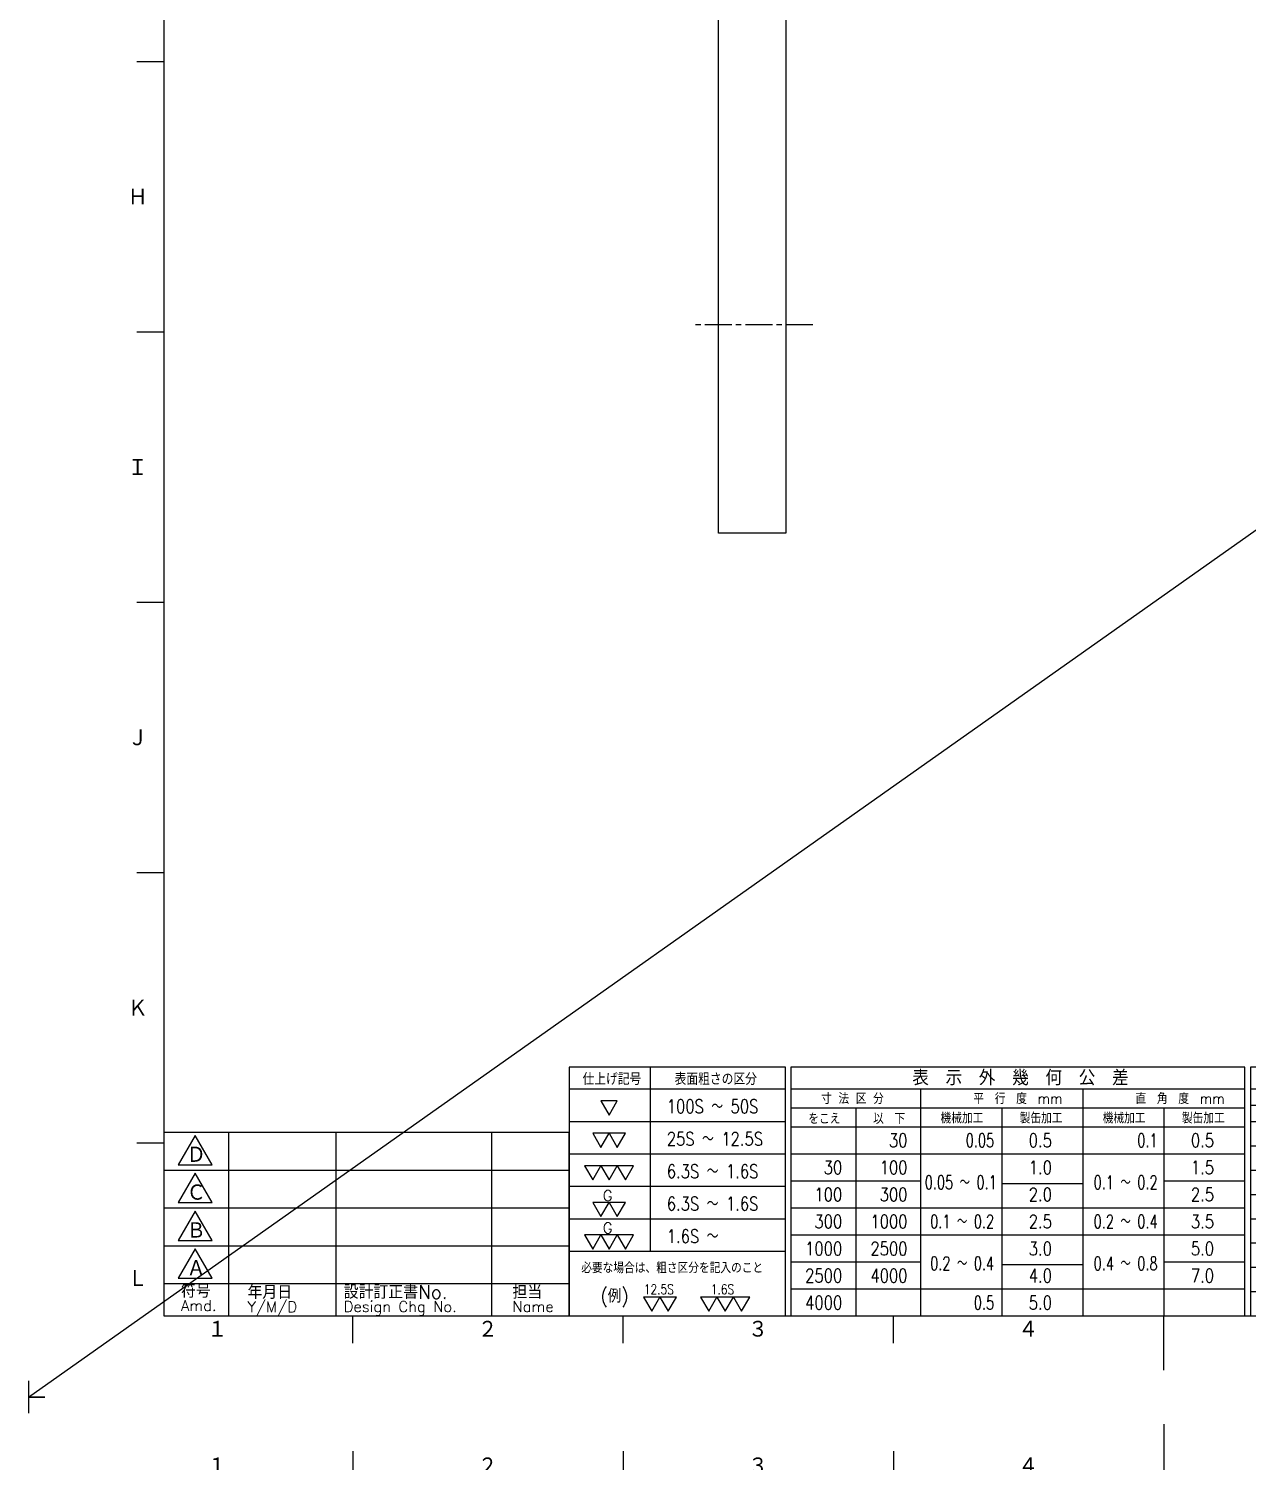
# Model space of a CAD drawing. Extents: x 0 to 1682, y 0 to 2376.
# Drawn here: x 0 to 451, y 1164 to 1694 of the extents above; entities that cross this region are included whole.
import ezdxf
from ezdxf.enums import TextEntityAlignment as Align

# ---------------------------------------------------------------- set-up
doc = ezdxf.new("R2010")
doc.units = 0
doc.header["$LTSCALE"] = 2
doc.header["$MEASUREMENT"] = 0
doc.linetypes.add('GEN7A', pattern=[7.5, 5, -0.75, 1, -0.75])
doc.layers.get('0').update_dxf_attribs({"linetype": 'CONTINUOUS'})
for name, color, linetype in [('2', 5, 'CONTINUOUS'), ('4', 3, 'CONTINUOUS'), ('6', 52, 'CONTINUOUS'), ('7A', 4, 'GEN7A'), ('8', 1, 'CONTINUOUS'), ('RAHM2', 1, 'CONTINUOUS')]:
    doc.layers.add(name, color=color, linetype=linetype)
doc.styles.add('DIMENSION', font='monotxt.shx', dxfattribs={"bigfont": 'bigfont.shx'})
doc.styles.get("Standard").update_dxf_attribs({"font": 'romans.shx', "width": 0.8, "bigfont": 'extfont.shx'})

# ---------------------------------------------------------------- blocks, each defined once
blk = doc.blocks.new('1A1ﾌﾞﾋﾝ')
at = {"layer": 'RAHM2', "color": 5, "linetype": 'Continuous'}
for p, q in [((3, 594), (0, 594)), ((0, 594), (0, 591)), ((210, 589), (210, 579)), ((60, 584), (60, 579)), ((110, 584), (110, 579)), ((160, 584), (160, 579)), ((25, 579), (25, 15)), ((20, 247), (25, 247)), ((20, 197), (25, 197)), ((20, 147), (25, 147)), ((20, 97), (25, 97)), ((20, 47), (25, 47)), ((25, 15), (826, 15)), ((60, 10), (60, 15)), ((110, 10), (110, 15)), ((160, 10), (160, 15)), ((210, 5), (210, 15)), ((0, 3), (0, 0)), ((0, 0), (3, 0))]:
    blk.add_line(p, q, dxfattribs=at)
at = {"layer": 'RAHM2', "color": 7, "linetype": 'Continuous'}
for p, q in [((25, 49), (100, 49)), ((37, 49), (37, 15)), ((56.8, 49), (56.8, 15)), ((85.6, 49), (85.6, 15)), ((100, 15), (100, 49)), ((25, 42), (100, 42)), ((25, 35), (100, 35)), ((25, 28), (100, 28)), ((25, 21), (100, 21))]:
    blk.add_line(p, q, dxfattribs=at)
for points in [[(30.79, 48.41), (27.65, 42.97), (33.92, 42.97)], [(30.79, 41.41), (27.65, 35.97), (33.92, 35.97)], [(30.79, 34.41), (27.65, 28.97), (33.92, 28.97)], [(30.79, 27.41), (27.65, 21.97), (33.92, 21.97)]]:
    blk.add_lwpolyline(points, close=True, dxfattribs=at)
at = {"layer": 'RAHM2', "color": 5, "linetype": 'Continuous'}
for s, p in [('１', (33.1, 579.6)), ('２', (83.1, 579.6)), ('３', (133.1, 579.6)), ('４', (183.1, 579.6)), ('Ｈ', (18.36, 220.24)), ('Ｉ', (18.36, 170.24)), ('Ｊ', (18.36, 120.24)), ('Ｋ', (18.36, 70.24)), ('Ｌ', (18.36, 20.24)), ('１', (33.1, 10.87)), ('２', (83.1, 10.87)), ('３', (133.1, 10.87)), ('４', (183.1, 10.87))]:
    blk.add_text(s, height=3.31, dxfattribs=at).set_placement(p)
at = {"layer": 'RAHM2', "color": 7, "linetype": 'Continuous'}
for s, height, p in [('Ｄ', 3.2, (29.23, 43.2)), ('Ｃ', 3.2, (29.23, 36.2)), ('Ｂ', 3.2, (29.23, 29.2)), ('Ａ', 3.2, (29.23, 22.2)), ('符号', 2.5, (28.17, 18.37)), ('年月日', 2.5, (40.49, 18.14)), ('設計訂正書No.', 2.5, (58.29, 18.18)), ('担当', 2.5, (89.5, 18.18)), ('Amd.', 2, (28.17, 15.93)), ('Y/M/D', 2, (40.49, 15.7)), ('Design Chg No.', 2, (58.29, 15.75)), ('Name', 2, (89.5, 15.75))]:
    blk.add_text(s, height=height, dxfattribs=at).set_placement(p)
at = {"layer": 'RAHM2', "color": 5, "linetype": 'Continuous', "width": 0.7}
for tag, p in [('HEADER3', (35, 566.01)), ('HEADER4', (54.75, 566)), ('HEADER15', (74.49, 566)), ('HEADER16', (94.43, 566))]:
    blk.add_attdef(tag, text='', height=6, dxfattribs=at).set_placement(p, align=Align.MIDDLE)
at = {"layer": 'RAHM2', "color": 7, "linetype": 'Continuous'}
blk.add_attdef('HEADER5', text='', height=2.5, dxfattribs=at).set_placement((63.69, 559.1), align=Align.BOTTOM_RIGHT)
for tag, height, width, p in [('HEADER1', 5, 0.9, (775.12, 45.15)), ('HEADER7', 5, 0.8, (590.38, 40.8)), ('GEN-TITLE-SCA', 4, 0.85, (677.79, 40.85)), ('HEADER2', 6, 0.9, (774.89, 36.68)), ('HEADER11', 3.2, 0.63, (46.91, 24.38)), ('HEADER9', 3.33, 0.8, (71.4, 24.2)), ('HEADER10', 3.5, 0.8, (92.57, 24.22)), ('HEADER14', 3.31, 0.8, (542.54, 17.82))]:
    blk.add_attdef(tag, text='', height=height, dxfattribs=dict(at, width=width)).set_placement(p, align=Align.MIDDLE)
at = {"layer": 'RAHM2', "color": 7, "linetype": 'Continuous', "width": 0.8}
blk.add_attdef('GEN-TITLE-DAT', text='', height=3.5, dxfattribs=at).set_placement((691.35, 39.1), align=Align.BOTTOM_LEFT)
at = {"layer": 'RAHM2', "color": 5, "linetype": 'Continuous'}
blk.add_attdef('HEADER6', text='', height=5.8, dxfattribs=at).set_placement((623.09, 17.9), align=Align.BOTTOM_RIGHT)
at = {"layer": 'RAHM2', "color": 5, "linetype": 'Continuous', "style": 'DIMENSION', "width": 1.2}
for tag, p in [('HEADER13', (629.56, 16.75)), ('HEADER12', (663.26, 16.72)), ('GEN-TITLE-DWG', (732.79, 16.74))]:
    blk.add_attdef(tag, text='', height=7.02, dxfattribs=at).set_placement(p, align=Align.BOTTOM_LEFT)
blk.add_attdef('HEADER8', text='', height=7.02, dxfattribs=at).set_placement((822.69, 16.71), align=Align.BOTTOM_RIGHT)
blk = doc.blocks.new('A$C679C68A6')
for p, q in [((15, 46), (15, 12)), ((0, 42), (40, 42)), ((41, 42), (125, 42)), ((65, 42), (65, 0)), ((95, 42), (95, 0)), ((126, 42), (180, 42)), ((150, 42), (150, 0)), ((165, 42), (165, 0)), ((41, 38.5), (125, 38.5)), ((53, 38.5), (53, 0)), ((80, 38.5), (80, 0)), ((110, 38.5), (110, 0)), ((126, 39), (150, 39)), ((138, 39), (138, 0)), ((41, 35), (125, 35)), ((126, 36), (180, 36)), ((0, 12), (40, 12))]:
    blk.add_line(p, q)
for points in [[(7.38, 37.17), (8.89, 39.8), (5.86, 39.8), (7.38, 37.17)], [(5.85, 31.17), (7.37, 33.8), (4.34, 33.8), (5.85, 31.17)], [(8.89, 31.17), (10.4, 33.8), (7.37, 33.8), (8.89, 31.17)], [(4.34, 25.17), (5.86, 27.8), (2.83, 27.8), (4.34, 25.17)], [(7.38, 25.17), (8.89, 27.8), (5.86, 27.8), (7.38, 25.17)], [(10.41, 25.17), (11.92, 27.8), (8.89, 27.8), (10.41, 25.17)], [(5.85, 18.37), (7.37, 20.99), (4.34, 20.99), (5.85, 18.37)], [(8.89, 18.37), (10.4, 20.99), (7.37, 20.99), (8.89, 18.37)], [(4.34, 12.37), (5.86, 14.99), (2.83, 14.99), (4.34, 12.37)], [(7.38, 12.37), (8.89, 14.99), (5.86, 14.99), (7.38, 12.37)], [(10.41, 12.37), (11.92, 14.99), (8.89, 14.99), (10.41, 12.37)], [(15.28, 0.87), (16.79, 3.5), (13.76, 3.5), (15.28, 0.87)], [(18.31, 0.87), (19.83, 3.5), (16.79, 3.5), (18.31, 0.87)], [(25.82, 0.87), (27.33, 3.5), (24.3, 3.5), (25.82, 0.87)], [(28.85, 0.87), (30.37, 3.5), (27.33, 3.5), (28.85, 0.87)], [(31.88, 0.87), (33.4, 3.5), (30.37, 3.5), (31.88, 0.87)]]:
    blk.add_lwpolyline(points, close=True)
at = {"layer": '2'}
for points in [[(0, 0), (40, 0), (40, 46), (0, 46)], [(41, 0), (125, 0), (125, 46), (41, 46)], [(126, 0), (180, 0), (180, 46), (126, 46)]]:
    blk.add_lwpolyline(points, close=True, dxfattribs=at)
at = {"layer": '4'}
for p, q in [((0, 36), (40, 36)), ((0, 30), (40, 30)), ((41, 30), (125, 30)), ((126, 31.5), (165, 31.5)), ((126, 27), (165, 27)), ((0, 24), (40, 24)), ((41, 25), (65, 25)), ((80, 24.5), (95, 24.5)), ((110, 25), (125, 25)), ((126, 22.5), (180, 22.5)), ((41, 20), (125, 20)), ((0, 18), (40, 18)), ((126, 18), (165, 18)), ((41, 15), (125, 15)), ((126, 13.5), (180, 13.5)), ((41, 10), (65, 10)), ((80, 9.5), (95, 9.5)), ((110, 10), (125, 10)), ((126, 9), (180, 9)), ((41, 5), (125, 5)), ((126, 4.5), (180, 4.5))]:
    blk.add_line(p, q, dxfattribs=at)
at = {"width": 0.9}
for s, height, p in [('仕上げ記号', 2.2, (7.9, 42.73)), ('表面粗さの区分', 2.2, (27.11, 42.73)), ('寸 法 区 分', 2, (52.39, 39.21)), ('平\u3000行\u3000度\u3000mm', 2, (83.01, 39.21)), ('直\u3000角\u3000度\u3000mm', 2, (113.01, 39.21)), ('寸 法 区 分', 2, (137.39, 39.46)), ('機械加工', 2.3, (157.65, 39.08)), ('製缶加工', 2.3, (171.62, 39.08)), ('をこえ', 2, (47.19, 35.5)), ('以\u3000下', 2, (59.19, 35.5)), ('機械加工', 2, (72.65, 35.61)), ('製缶加工', 2, (87.3, 35.61)), ('機械加工', 2, (102.65, 35.61)), ('製缶加工', 2, (117.3, 35.61)), ('をこえ', 2, (132.19, 36.25)), ('以\u3000下', 2, (144.19, 36.25)), ('%%P', 2, (157.53, 36.41)), ('%%P', 2, (172.53, 36.41))]:
    blk.add_text(s, height=height, dxfattribs=at).set_placement(p, align=Align.CENTER)
for s, p in [('表\u3000示\u3000外\u3000幾\u3000何\u3000公\u3000差', (83.47, 42.66)), ('表\u3000示\u3000外\u3000公\u3000差', (153.5, 42.66))]:
    blk.add_text(s, height=2.8).set_placement(p, align=Align.CENTER)
for s, height, width, p in [('100S ～ 50S', 2.5, 0.8, (18.05, 37.51)), ('0.1', 2.5, 0.8, (155.41, 32.47)), ('25S ～ 12.5S', 2.5, 0.8, (18.05, 31.51)), ('0.2', 2.5, 0.8, (155.41, 27.97)), ('1', 2.5, 0.8, (171.31, 28.3)), ('6.3S ～ 1.6S', 2.5, 0.8, (18.05, 25.51)), ('0.3', 2.5, 0.8, (155.41, 23.47)), ('6.3S ～ 1.6S', 2.5, 0.8, (18.05, 19.51)), ('0.5', 2.5, 0.8, (155.41, 18.97)), ('2', 2.5, 0.8, (171.31, 16.64)), ('1.6S ～ ', 2.5, 0.8, (18.05, 13.51)), ('0.8', 2.5, 0.8, (155.41, 14.47)), ('1.0', 2.5, 0.8, (155.41, 9.97)), ('3', 2.5, 0.8, (171.31, 10.06)), ('必要な場合は、粗さ区分を記入のこと', 2, 0.9, (2.22, 7.91)), ('1.5', 2.5, 0.8, (155.41, 5.47)), ('4', 2.5, 0.8, (171.31, 5.56)), ('(例)', 2.5, 0.9, (5.78, 2.47)), ('12.5S', 1.8, 0.8, (13.82, 4.04)), ('1.6S', 1.8, 0.8, (26.17, 4.04)), ('6', 2.5, 0.8, (171.31, 0.56))]:
    blk.add_text(s, height=height, dxfattribs=dict(width=width)).set_placement(p)
for s, width, p in [('4', 0.8, (147.57, 32.47)), ('30', 0.8, (62.57, 31.22)), ('0.05', 0.7, (78.6, 31.22)), ('0.5', 0.8, (89.29, 31.22)), ('0.1', 0.7, (108.84, 31.22)), ('0.5', 0.8, (119.29, 31.22)), ('4', 0.8, (135.5, 27.97)), ('16', 0.8, (147.57, 27.97)), ('30', 0.8, (50.5, 26.22)), ('100', 0.8, (62.57, 26.22)), ('1.0', 0.8, (89.29, 26.22)), ('1.5', 0.8, (119.29, 26.22)), ('0.05 ～ 0.1', 0.7, (79.09, 23.46)), ('0.1 ～ 0.2', 0.7, (108.84, 23.46)), ('16', 0.8, (135.5, 23.47)), ('63', 0.8, (147.57, 23.47)), ('100', 0.8, (50.5, 21.22)), ('300', 0.8, (62.57, 21.22)), ('2.0', 0.8, (89.29, 21.22)), ('2.5', 0.8, (119.29, 21.22)), ('63', 0.8, (135.5, 18.97)), ('250', 0.8, (147.57, 18.97)), ('300', 0.8, (50.5, 16.22)), ('1000', 0.8, (62.57, 16.22)), ('0.1 ～ 0.2', 0.7, (78.6, 16.22)), ('2.5', 0.8, (89.29, 16.22)), ('0.2 ～ 0.4', 0.7, (108.84, 16.22)), ('3.5', 0.8, (119.29, 16.22)), ('250', 0.8, (135.5, 14.47)), ('1000', 0.8, (147.57, 14.47)), ('1000', 0.8, (50.5, 11.22)), ('2500', 0.8, (62.57, 11.22)), ('3.0', 0.8, (89.29, 11.22)), ('5.0', 0.8, (119.29, 11.22)), ('0.2 ～ 0.4', 0.7, (78.6, 8.47)), ('0.4 ～ 0.8', 0.7, (108.84, 8.47)), ('1000', 0.8, (135.5, 9.97)), ('2000', 0.8, (147.57, 9.97)), ('2500', 0.8, (50.5, 6.22)), ('4000', 0.8, (62.57, 6.22)), ('4.0', 0.8, (89.29, 6.22)), ('7.0', 0.8, (119.29, 6.22)), ('2000', 0.8, (135.5, 5.47)), ('4000', 0.8, (147.57, 5.47)), ('4000', 0.8, (50.5, 1.22)), ('0.5', 0.7, (78.6, 1.22)), ('5.0', 0.8, (89.29, 1.22)), ('4000', 0.8, (135.5, 0.72))]:
    blk.add_text(s, height=2.5, dxfattribs=dict(width=width)).set_placement(p, align=Align.RIGHT)
for p in [(8.01, 21.27), (8.01, 15.27)]:
    blk.add_text('G', height=2).set_placement(p, align=Align.RIGHT)

msp = doc.modelspace()

# ---------------------------------------------------------------- linework, layer by layer
at = {"layer": '2'}
for p, q in [((255.1766, 1507.5661), (255.1766, 2002.5661)), ((280.1766, 2002.5661), (280.1766, 1507.5661)), ((280.1766, 1507.5661), (255.1766, 1507.5661))]:
    msp.add_line(p, q, dxfattribs=at)
at = {"layer": '7A'}
msp.add_line((290.1766, 1584.5661), (245.1766, 1584.5661), dxfattribs=at)
at = {"layer": '8'}
msp.add_line((0, 1188), (1682, 2376), dxfattribs=at)

# ---------------------------------------------------------------- block references
at = {"layer": '2', "xscale": 2, "yscale": 2, "zscale": 2}
for p in [(0, 1188), (0, 0)]:
    msp.add_blockref('1A1ﾌﾞﾋﾝ', p, dxfattribs=at)
at = {"layer": '6', "xscale": 2, "yscale": 2, "zscale": 2}
msp.add_blockref('A$C679C68A6', (200, 1218), dxfattribs=at)

doc.saveas('drawing.dxf')
